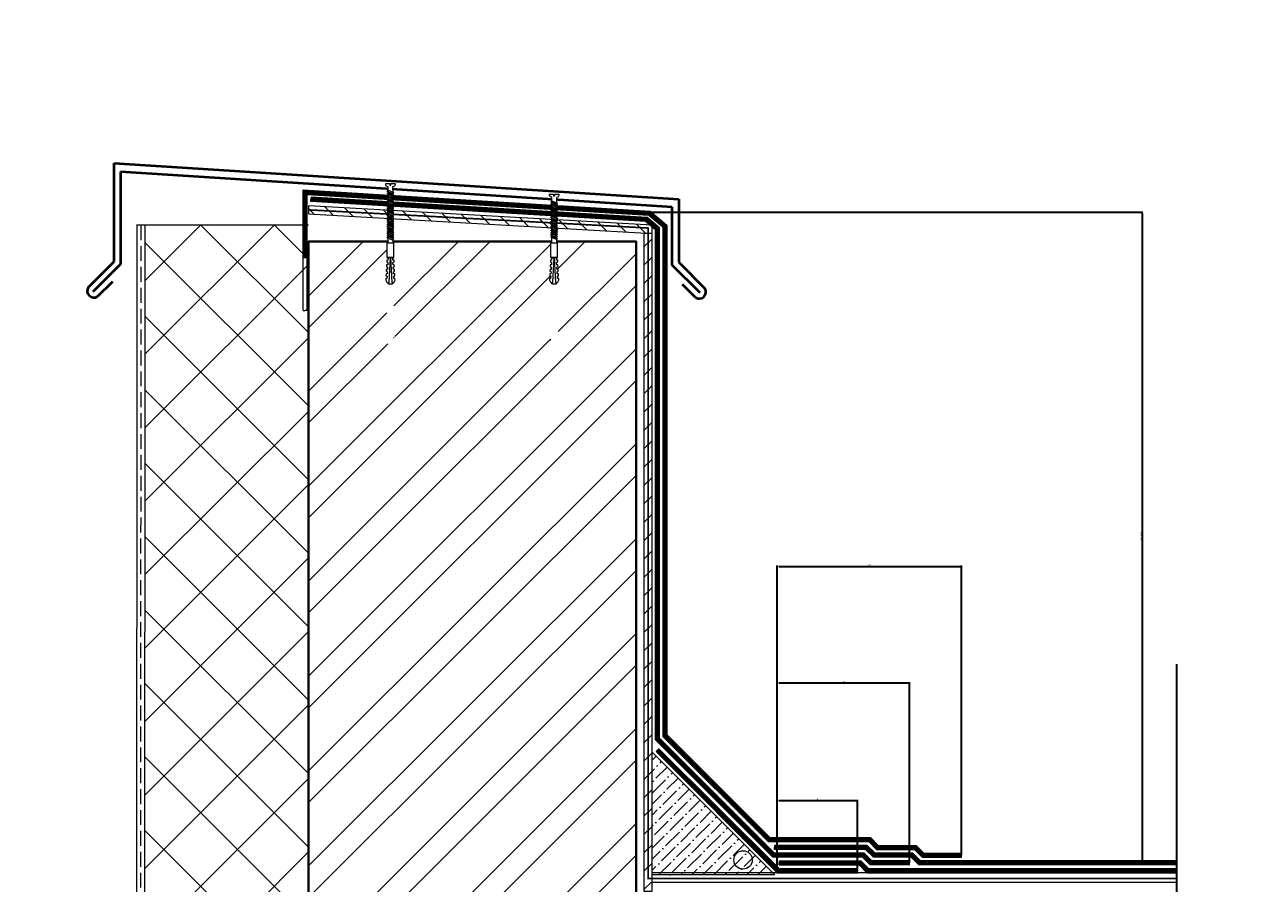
# Model space of a CAD drawing. Header units: millimetres. Extents: x -4447806 to 13389969, y -2188499 to 852203.
# Drawn here: x 4552218 to 4554274, y -556772 to -555332 of the extents above; entities that cross this region are included whole.
import ezdxf

# ---------------------------------------------------------------- set-up
doc = ezdxf.new("R2010")
doc.units = ezdxf.units.MM
doc.set_wipeout_variables(frame=1)
for name, pattern in [('GOST2.303 4', [7, 5, -2, 0]), ('пунктирнаяX2', [12.7, 0, -12.7]), ('штриховая', [19.05, 12.7, -6.35]), ('штриховая 50', [1, 0.5, -0.5])]:
    doc.linetypes.add(name, pattern=pattern)
for name, color, linetype, lineweight in [('!!!_АР_перегородки блоки', 7, 'Continuous', 5), ('0.2', 7, 'Continuous', 20), ('0.35', 30, 'Continuous', 30), ('TN-ГИДРОИЗОЛЯЦИЯ БИТУМАЯ ВЕРХНЯЯ', 32, 'Continuous', 15), ('TN-ГИДРОИЗОЛЯЦИЯ БИТУМАЯ нижняя', 173, 'Continuous', 15), ('TN-ГИДРОИЗОЛЯЦИЯ УСИЛЕНИЕ', 1, 'Continuous', 15), ('TN-ГРУНТОВКА', 6, 'Continuous', 15), ('TN-КРЕПЕЖ', 7, 'Continuous', 15), ('TN-МЕТАЛЛ КОНСТРУКЦИИ', 162, 'Continuous', 35), ('TN-СТЯЖКА', 7, 'Continuous', 15), ('АР_Размеры', 175, 'Continuous', 9), ('АР_Штриховка', 252, 'Continuous', 0), ('СПДС_Выноски', 251, 'Continuous', 18)]:
    doc.layers.add(name, color=color, linetype=linetype, lineweight=lineweight)
doc.styles.add('Arial', font='ariali.ttf')
doc.styles.get("Standard").update_dxf_attribs({"font": 'arial.ttf'})
doc.dimstyles.new('ISO-25', dxfattribs={"dimtxt": 2.5, "dimasz": 2.5, "dimexe": 1.25, "dimexo": 0.625, "dimtad": 1, "dimtxsty": 'Standard', "dimcen": 2.5, "dimadec": 0, "dimazin": 0, "dimtfac": 1, "dimtmove": 0, "dimatfit": 3, "dimfxl": 1, "dimarcsym": 0})

# ---------------------------------------------------------------- blocks, each defined once
blk = doc.blocks.new('*D1230')
at = {"layer": 'Defpoints', "color": 0, "lineweight": 5, "ltscale": 500, "transparency": 16777216}
for p in [(4553612.8, -556632.6), (4553478.3, -556750.3), (4553612.8, -556750.3)]:
    blk.add_point(p, dxfattribs=at)
at = {"layer": 'АР_Размеры', "color": 0, "lineweight": -2, "ltscale": 500, "transparency": 16777216}
for p, q in [((4553478.3, -556749.6), (4553478.3, -556631.4)), ((4553480.8, -556632.6), (4553610.3, -556632.6)), ((4553612.8, -556749.6), (4553612.8, -556631.4))]:
    blk.add_line(p, q, dxfattribs=at)
at = {"layer": 'АР_Размеры', "color": 0, "lineweight": 5, "ltscale": 500, "transparency": 16777216}
for points in [[(4553480.8, -556632.2), (4553480.8, -556633), (4553478.3, -556632.6)], [(4553610.3, -556632.2), (4553610.3, -556633), (4553612.8, -556632.6)]]:
    blk.add_solid(points, dxfattribs=at)
at = {"layer": 'АР_Размеры', "color": 0, "lineweight": 13, "ltscale": 500, "transparency": 16777216, "insert": (4553545.6, -556630.7), "char_height": 2.5, "attachment_point": 5}
blk.add_mtext('100', dxfattribs=at)
blk = doc.blocks.new('*D1231')
at = {"layer": 'Defpoints', "color": 0, "lineweight": 5, "ltscale": 500, "transparency": 16777216}
for p in [(4553699.8, -556435.6), (4553699.8, -556737.2), (4553478.3, -556750.3)]:
    blk.add_point(p, dxfattribs=at)
at = {"layer": 'АР_Размеры', "color": 0, "lineweight": -2, "ltscale": 500, "transparency": 16777216}
for p, q in [((4553478.3, -556749.6), (4553478.3, -556434.3)), ((4553480.8, -556435.6), (4553697.3, -556435.6)), ((4553699.8, -556736.6), (4553699.8, -556434.3))]:
    blk.add_line(p, q, dxfattribs=at)
at = {"layer": 'АР_Размеры', "color": 0, "lineweight": 5, "ltscale": 500, "transparency": 16777216}
for points in [[(4553480.8, -556435.1), (4553480.8, -556436), (4553478.3, -556435.6)], [(4553697.3, -556435.1), (4553697.3, -556436), (4553699.8, -556435.6)]]:
    blk.add_solid(points, dxfattribs=at)
at = {"layer": 'АР_Размеры', "color": 0, "lineweight": 13, "ltscale": 500, "transparency": 16777216, "insert": (4553589, -556433.6), "char_height": 2.5, "attachment_point": 5}
blk.add_mtext('150', dxfattribs=at)
blk = doc.blocks.new('*D1232')
at = {"layer": 'Defpoints', "color": 0, "lineweight": 5, "ltscale": 500, "transparency": 16777216}
for p in [(4553786.7, -556240.4), (4553786.7, -556720.8), (4553478.3, -556750.3)]:
    blk.add_point(p, dxfattribs=at)
at = {"layer": 'АР_Размеры', "color": 0, "lineweight": -2, "ltscale": 500, "transparency": 16777216}
for p, q in [((4553478.3, -556749.6), (4553478.3, -556239.1)), ((4553480.8, -556240.4), (4553784.2, -556240.4)), ((4553786.7, -556720.2), (4553786.7, -556239.1))]:
    blk.add_line(p, q, dxfattribs=at)
at = {"layer": 'АР_Размеры', "color": 0, "lineweight": 5, "ltscale": 500, "transparency": 16777216}
for points in [[(4553480.8, -556240), (4553480.8, -556240.8), (4553478.3, -556240.4)], [(4553784.2, -556240), (4553784.2, -556240.8), (4553786.7, -556240.4)]]:
    blk.add_solid(points, dxfattribs=at)
at = {"layer": 'АР_Размеры', "color": 0, "lineweight": 13, "ltscale": 500, "transparency": 16777216, "insert": (4553632.5, -556238.5), "char_height": 2.5, "attachment_point": 5}
blk.add_mtext('200', dxfattribs=at)
blk = doc.blocks.new('*D1234')
at = {"layer": 'Defpoints', "color": 0, "lineweight": 5, "ltscale": 500, "transparency": 16777216}
for p in [(4553267, -555646.6), (4553894.8, -556734.3), (4554089.2, -556734.3)]:
    blk.add_point(p, dxfattribs=at)
at = {"layer": 'АР_Размеры', "color": 0, "lineweight": -2, "ltscale": 500, "transparency": 16777216}
for p, q in [((4553267.7, -555646.6), (4554090.5, -555646.6)), ((4554089.2, -555649.1), (4554089.2, -556731.8)), ((4553895.4, -556734.3), (4554090.5, -556734.3))]:
    blk.add_line(p, q, dxfattribs=at)
at = {"layer": 'АР_Размеры', "color": 0, "lineweight": 5, "ltscale": 500, "transparency": 16777216}
for points in [[(4554088.8, -555649.1), (4554089.6, -555649.1), (4554089.2, -555646.6)], [(4554088.8, -556731.8), (4554089.6, -556731.8), (4554089.2, -556734.3)]]:
    blk.add_solid(points, dxfattribs=at)
at = {"layer": 'АР_Размеры', "color": 0, "lineweight": 13, "ltscale": 500, "transparency": 16777216, "insert": (4554087.3, -556190.4), "char_height": 2.5, "attachment_point": 5, "rotation": 90}
blk.add_mtext('min. 600', dxfattribs=at)
blk = doc.blocks.new('*U728')
blk.add_lwpolyline([(0, -34.795), (0, -1), (2.25, -0.5), (-2.25, 0), (0, 0.5), (0, 31.736)])
blk = doc.blocks.new('Дюбель')
at = {"color": 7, "lineweight": 0}
blk.add_wipeout([(-48.1, -2.8), (-49, -2.8), (-50.4, -2.1), (-50.4, 2.1), (-49, 2.8), (-48.1, 2.8), (-48.1, 1.6), (-17.6, 0), (-48.1, -1.6)], dxfattribs=at)
blk.add_wipeout([(-17.5, 4.2), (-18.3, 2.8), (-21.1, 3), (-21, 4.4), (-23.1, 4.5), (-23.9, 3.1), (-26.7, 3.3), (-26.6, 4.7), (-28.7, 4.8), (-29.5, 3.4), (-32.3, 3.6), (-32.2, 5), (-34.3, 5.1), (-35, 3.7), (-37.8, 3.9), (-37.8, 5.3), (-39.9, 5.4), (-40.6, 4), (-43.4, 4.2), (-43.4, 5.6), (-45.5, 5.7), (-48, 4.4), (-48.1, 1.6), (-17.6, 0), (-48.1, -1.6), (-48, -4.4), (-45.5, -5.7), (-43.4, -5.6), (-43.4, -4.2), (-40.6, -4), (-39.9, -5.4), (-37.8, -5.3), (-37.8, -3.9), (-35, -3.7), (-34.3, -5.1), (-32.2, -5), (-32.3, -3.6), (-29.5, -3.4), (-28.7, -4.8), (-26.6, -4.7), (-26.7, -3.3), (-23.9, -3.1), (-23.1, -4.5), (-21, -4.4), (-21.1, -3), (-18.3, -2.8), (-17.5, -4.2)], dxfattribs=at)
blk.add_wipeout([(0, -4.2), (0, 4.2), (-17.5, 4.2), (-17.5, -4.2)], dxfattribs=at)
at = {"color": 7}
for points in [[(-48.1, -2.8), (-49, -2.8), (-50.4, -2.1), (-50.4, 2.1), (-49, 2.8), (-48.1, 2.8), (-48.1, 1.6), (-17.6, 0), (-48.1, -1.6)], [(-17.5, 4.2), (-18.3, 2.8), (-21.1, 3), (-21, 4.4), (-23.1, 4.5), (-23.9, 3.1), (-26.7, 3.3), (-26.6, 4.7), (-28.7, 4.8), (-29.5, 3.4), (-32.3, 3.6), (-32.2, 5), (-34.3, 5.1), (-35, 3.7), (-37.8, 3.9), (-37.8, 5.3), (-39.9, 5.4), (-40.6, 4), (-43.4, 4.2), (-43.4, 5.6), (-45.5, 5.7), (-48, 4.4), (-48.1, 1.6), (-17.6, 0), (-48.1, -1.6), (-48, -4.4), (-45.5, -5.7), (-43.4, -5.6), (-43.4, -4.2), (-40.6, -4), (-39.9, -5.4), (-37.8, -5.3), (-37.8, -3.9), (-35, -3.7), (-34.3, -5.1), (-32.2, -5), (-32.3, -3.6), (-29.5, -3.4), (-28.7, -4.8), (-26.6, -4.7), (-26.7, -3.3), (-23.9, -3.1), (-23.1, -4.5), (-21, -4.4), (-21.1, -3), (-18.3, -2.8), (-17.5, -4.2)], [(0, -4.2), (0, 4.2), (-17.5, 4.2), (-17.5, -4.2), (0, -4.2)]]:
    blk.add_lwpolyline(points, close=True, dxfattribs=at)
blk = doc.blocks.new('*U793')
at = {"color": 252, "lineweight": 0, "ltscale": 100, "style": 'Arial', "flags": 9}
for tag, p in [('ОПИСАНИЕ', (-13.9, 67)), ('ТИП', (16.1, 69.1))]:
    blk.add_attdef(tag, p, '', height=25, rotation=93.8857, dxfattribs=at)
at = {"color": 251, "lineweight": 0}
blk.add_wipeout([(64.2, 3.1), (63.8, 8.6), (5.2, 4.7), (4.2, 6.6), (3.6, 7.2), (2.8, 7.4), (1.1, 7.3), (1.4, 2.3), (3.4, 2.4), (3.5, 1), (1.5, 0.9), (1.9, -4.1), (3.5, -4), (4.4, -3.7), (4.9, -3), (5.6, -0.9)], dxfattribs=at)
at = {"color": 7}
blk.add_line((61, 8.4), (12.8, 5.2), dxfattribs=at)
blk.add_lwpolyline([(12.8, 5.2), (5.2, 4.7), (4.2, 6.6, 0.300062), (2.8, 7.4), (1.1, 7.3), (1.4, 2.3), (3.4, 2.4), (3.5, 1), (1.5, 0.9), (1.9, -4.1), (3.5, -4, 0.300062), (4.9, -3), (5.6, -0.9), (13.2, -0.4)], format="xyb", dxfattribs=at)
for points in [[(14, -0.4), (10.7, 6.1), (9.4, 4.9), (12.6, -1.5)], [(16.7, -0.2), (13.4, 6.3), (12.1, 5.1), (15.3, -1.4)], [(19.4, 0), (16.1, 6.5), (14.8, 5.3), (18, -1.2)], [(22.1, 0.2), (18.8, 6.7), (17.5, 5.5), (20.7, -1)], [(24.7, 0.4), (21.5, 6.9), (20.2, 5.7), (23.4, -0.8)], [(27.4, 0.6), (24.2, 7.1), (22.9, 5.9), (26.1, -0.6)], [(30.1, 0.7), (26.9, 7.2), (25.6, 6), (28.8, -0.5)], [(32.8, 0.9), (29.6, 7.4), (28.3, 6.2), (31.5, -0.3)], [(35.5, 1.1), (32.3, 7.6), (30.9, 6.4), (34.2, -0.1)], [(38.2, 1.3), (35, 7.8), (33.6, 6.6), (36.9, 0.1)], [(40.9, 1.5), (37.7, 8), (36.3, 6.8), (39.6, 0.3)], [(43.6, 1.7), (40.4, 8.1), (39, 7), (42.3, 0.5)], [(46.3, 1.8), (43, 8.3), (41.7, 7.1), (45, 0.6)], [(49, 2), (45.7, 8.5), (44.4, 7.3), (47.7, 0.8)], [(51.7, 2.2), (48.4, 8.7), (47.1, 7.5), (50.4, 1)]]:
    blk.add_lwpolyline(points, close=True, dxfattribs=at)
blk.add_lwpolyline([(13.2, -0.4), (61.3, 2.9)], dxfattribs=at)
at = {"color": 7, "xscale": -1, "rotation": 3.885722331906001}
blk.add_blockref('Дюбель', (61.1, 5.7), dxfattribs=at)
at = {"color": 7}
for points in [[(54.4, 2.4), (51.1, 8.9), (49.8, 7.7), (53.1, 1.2)], [(57.1, 2.6), (53.8, 9.1), (52.5, 7.9), (55.7, 1.4)]]:
    blk.add_lwpolyline(points, close=True, dxfattribs=at)
blk = doc.blocks.new('*U794')
at = {"color": 252, "lineweight": 0, "ltscale": 100, "style": 'Arial', "flags": 9}
for tag, p in [('ОПИСАНИЕ', (-13.9, 67)), ('ТИП', (16.1, 69.1))]:
    blk.add_attdef(tag, p, '', height=25, rotation=93.8857, dxfattribs=at)
at = {"color": 251, "lineweight": 0}
blk.add_wipeout([(77.1, 3.9), (76.7, 9.5), (5.2, 4.7), (4.2, 6.6), (3.6, 7.2), (2.8, 7.4), (1.1, 7.3), (1.4, 2.3), (3.4, 2.4), (3.5, 1), (1.5, 0.9), (1.9, -4.1), (3.5, -4), (4.4, -3.7), (4.9, -3), (5.6, -0.9)], dxfattribs=at)
at = {"color": 7}
blk.add_line((73.9, 9.3), (12.8, 5.2), dxfattribs=at)
blk.add_lwpolyline([(12.8, 5.2), (5.2, 4.7), (4.2, 6.6, 0.300062), (2.8, 7.4), (1.1, 7.3), (1.4, 2.3), (3.4, 2.4), (3.5, 1), (1.5, 0.9), (1.9, -4.1), (3.5, -4, 0.300062), (4.9, -3), (5.6, -0.9), (13.2, -0.4)], format="xyb", dxfattribs=at)
for points in [[(14, -0.4), (10.7, 6.1), (9.4, 4.9), (12.6, -1.5)], [(16.7, -0.2), (13.4, 6.3), (12.1, 5.1), (15.3, -1.4)], [(19.4, 0), (16.1, 6.5), (14.8, 5.3), (18, -1.2)], [(22.1, 0.2), (18.8, 6.7), (17.5, 5.5), (20.7, -1)], [(24.7, 0.4), (21.5, 6.9), (20.2, 5.7), (23.4, -0.8)], [(27.4, 0.6), (24.2, 7.1), (22.9, 5.9), (26.1, -0.6)], [(30.1, 0.7), (26.9, 7.2), (25.6, 6), (28.8, -0.5)], [(32.8, 0.9), (29.6, 7.4), (28.3, 6.2), (31.5, -0.3)], [(35.5, 1.1), (32.3, 7.6), (30.9, 6.4), (34.2, -0.1)], [(38.2, 1.3), (35, 7.8), (33.6, 6.6), (36.9, 0.1)], [(40.9, 1.5), (37.7, 8), (36.3, 6.8), (39.6, 0.3)], [(43.6, 1.7), (40.4, 8.1), (39, 7), (42.3, 0.5)], [(46.3, 1.8), (43, 8.3), (41.7, 7.1), (45, 0.6)], [(49, 2), (45.7, 8.5), (44.4, 7.3), (47.7, 0.8)], [(51.7, 2.2), (48.4, 8.7), (47.1, 7.5), (50.4, 1)], [(54.4, 2.4), (51.1, 8.9), (49.8, 7.7), (53.1, 1.2)], [(57.1, 2.6), (53.8, 9.1), (52.5, 7.9), (55.7, 1.4)], [(59.8, 2.8), (56.5, 9.2), (55.2, 8.1), (58.4, 1.6)], [(62.5, 2.9), (59.2, 9.4), (57.9, 8.2), (61.1, 1.7)], [(65.2, 3.1), (61.9, 9.6), (60.6, 8.4), (63.8, 1.9)]]:
    blk.add_lwpolyline(points, close=True, dxfattribs=at)
blk.add_lwpolyline([(13.2, -0.4), (74.2, 3.7)], dxfattribs=at)
at = {"color": 7, "xscale": -1, "rotation": 3.885722331906001}
blk.add_blockref('Дюбель', (74, 6.5), dxfattribs=at)
at = {"color": 7}
for points in [[(67.8, 3.3), (64.6, 9.8), (63.3, 8.6), (66.5, 2.1)], [(70.5, 3.5), (67.3, 10), (66, 8.8), (69.2, 2.3)]]:
    blk.add_lwpolyline(points, close=True, dxfattribs=at)

msp = doc.modelspace()

# ---------------------------------------------------------------- hatches: boundary and pattern name
at = {"layer": '!!!_АР_перегородки блоки', "lineweight": 5, "true_color": 0x000000}
h = msp.add_hatch(dxfattribs=at)
h.set_pattern_fill('ANSI32', color=18, scale=300, angle=180, style=0)
h.set_pattern_definition([(225, (3969483.65, -672094.8), (79.549513, -79.549513), []), (225, (3969430.62, -672094.8), (79.549513, -79.549513), [])])
h.paths.add_polyline_path([(4553241.697, -556019.933), (4553227.303, -556019.933), (4553226.245, -556018.066), (4553222.412, -556018.267), (4553222.512, -556020.184), (4553219.637, -556020.334), (4553218.579, -556018.468), (4553214.746, -556018.669), (4553214.846, -556020.585), (4553211.971, -556020.736), (4553210.913, -556018.87), (4553207.08, -556019.071), (4553207.18, -556020.987), (4553204.305, -556021.138), (4553203.247, -556019.272), (4553199.414, -556019.472), (4553199.514, -556021.389), (4553196.639, -556021.54), (4553195.581, -556019.673), (4553191.748, -556019.874), (4553191.848, -556021.791), (4553188.974, -556021.941), (4553185.519, -556020.201), (4553185.405, -556018.013), (4553182.204, -556018.013), (4553182.204, -556011.297), (4553185.439, -556009.679), (4553185.519, -556008.15), (4553188.974, -556006.409), (4553191.848, -556006.56), (4553191.748, -556008.476), (4553195.581, -556008.677), (4553196.639, -556006.811), (4553199.514, -556006.962), (4553199.414, -556008.878), (4553203.247, -556009.079), (4553204.305, -556007.213), (4553207.18, -556007.363), (4553207.08, -556009.28), (4553210.913, -556009.481), (4553211.971, -556007.614), (4553214.846, -556007.765), (4553218.579, -556009.882), (4553219.637, -556008.016), (4553222.512, -556008.167), (4553222.412, -556010.083), (4553226.245, -556010.284), (4553227.303, -556008.418), (4553241.697, -556008.418), (4553241.697, -555694.8), (4553108.455, -555694.8), (4553108.455, -555801.777), (4553110.374, -555801.777), (4553110.374, -555825.766), (4553108.508, -555826.825), (4553108.709, -555830.658), (4553110.626, -555830.557), (4553110.776, -555833.432), (4553108.91, -555834.491), (4553109.111, -555838.323), (4553111.027, -555838.223), (4553111.178, -555841.098), (4553109.312, -555842.156), (4553109.513, -555845.989), (4553111.429, -555845.889), (4553111.58, -555848.764), (4553109.713, -555849.822), (4553109.914, -555853.655), (4553111.831, -555853.555), (4553111.982, -555856.43), (4553110.115, -555857.488), (4553110.316, -555861.321), (4553112.233, -555861.221), (4553112.383, -555864.096), (4553110.643, -555867.55), (4553108.455, -555867.664), (4553108.455, -555870.865), (4553101.738, -555870.865), (4553100.121, -555867.63), (4553098.592, -555867.55), (4553096.851, -555864.096), (4553097.002, -555861.221), (4553098.918, -555861.321), (4553099.119, -555857.488), (4553097.253, -555856.43), (4553097.403, -555853.555), (4553099.32, -555853.655), (4553099.521, -555849.822), (4553097.655, -555848.764), (4553097.805, -555845.889), (4553099.722, -555845.989), (4553099.923, -555842.156), (4553098.056, -555841.098), (4553098.207, -555838.223), (4553100.123, -555838.323), (4553100.324, -555834.491), (4553098.458, -555833.432), (4553098.555, -555831.575), (4553099.677, -555695.847), (4552834.296, -555695.847), (4552834.296, -555801.188), (4552836.216, -555801.188), (4552836.216, -555825.177), (4552834.349, -555826.235), (4552834.55, -555830.068), (4552836.467, -555829.968), (4552836.617, -555832.843), (4552834.751, -555833.901), (4552834.952, -555837.734), (4552836.868, -555837.634), (4552837.019, -555840.509), (4552835.153, -555841.567), (4552835.354, -555845.4), (4552837.27, -555845.3), (4552837.421, -555848.175), (4552835.555, -555849.233), (4552835.755, -555853.066), (4552837.672, -555852.966), (4552837.823, -555855.84), (4552835.956, -555856.899), (4552836.157, -555860.732), (4552838.074, -555860.632), (4552838.224, -555863.506), (4552836.484, -555866.961), (4552834.296, -555867.075), (4552834.296, -555870.276), (4552827.58, -555870.276), (4552825.962, -555867.041), (4552824.433, -555866.961), (4552822.692, -555863.506), (4552822.843, -555860.632), (4552824.759, -555860.732), (4552824.96, -555856.899), (4552823.094, -555855.84), (4552823.245, -555852.966), (4552825.161, -555853.066), (4552825.362, -555849.233), (4552823.496, -555848.175), (4552823.646, -555845.3), (4552825.563, -555845.4), (4552825.764, -555841.567), (4552823.897, -555840.509), (4552824.048, -555837.634), (4552825.965, -555837.734), (4552826.165, -555833.901), (4552824.299, -555832.843), (4552824.45, -555829.968), (4552826.366, -555830.068), (4552826.567, -555826.235), (4552824.701, -555825.177), (4552824.701, -555801.188), (4552824.883, -555694.8), (4552693.379, -555694.8), (4552693.379, -557987.763), (4553241.697, -557987.763), (4553241.734, -557683.39), (4553089.275, -557683.39), (4553089.275, -557354.853), (4553241.697, -557349.297)])
at = {"layer": 'TN-СТЯЖКА'}
h = msp.add_hatch(dxfattribs=at)
h.set_pattern_fill('ANSI31', color=256, scale=6.853972, angle=90)
h.set_pattern_definition([(135, (4184624.942, -603007.044), (-15.3876071, -15.3876071), [])])
h.paths.add_polyline_path([(4553268.736, -555682.431), (4553268.736, -555668.723), (4552693.379, -555636.041), (4552693.379, -555649.749)])
h = msp.add_hatch(dxfattribs=at)
h.set_pattern_fill('ANSI31', color=256, scale=6.853972)
h.set_pattern_definition([(45, (4505930.416, -187994.973), (-15.3876071, 15.3876071), [])])
h.paths.add_polyline_path([(4553255.028, -556784.382), (4553268.736, -556784.382), (4553268.736, -555682.431), (4553255.028, -555682.431)])
h = msp.add_hatch(dxfattribs=at)
h.set_pattern_fill('ANSI36', color=256, scale=4.112383)
h.set_pattern_definition([(45, (4505930.416, -187920.711), (6.9244232, 25.3895517), [32.6420439, -6.5284088, 0, -6.5284088])])
h.paths.add_polyline_path([(4553268.736, -556757.067), (4553268.736, -556551.448), (4553474.355, -556757.067)])
at = {"layer": 'АР_Штриховка', "ltscale": 100}
h = msp.add_hatch(dxfattribs=at)
h.set_pattern_fill('ANSI37', color=256, scale=27.41589)
h.set_pattern_definition([(45, (4815087.01, -114721.12), (-61.550428, 61.550428), []), (135, (4815087.01, -114721.12), (-61.550428, -61.550428), [])])
h.paths.add_polyline_path([(4552418.974, -557987.763), (4552620.473, -557987.763), (4552693.379, -557987.763), (4552693.676, -555668.724), (4552419.634, -555668.577)])

# ---------------------------------------------------------------- linework, layer by layer
at = {"layer": '0.2'}
for points in [[(4552405.711, -555668.569), (4552405.145, -557017.751), (4552405.145, -557017.92)], [(4552419.411, -555668.422), (4552418.837, -557031.459), (4552418.837, -557031.298)]]:
    msp.add_lwpolyline(points, dxfattribs=at)
at = {"layer": '0.2', "ltscale": 10}
msp.add_lwpolyline([(4552693.379, -555668.723), (4552405.637, -555668.569)], dxfattribs=at)
at = {"layer": '0.2', "linetype": 'GOST2.303 4', "ltscale": 5}
msp.add_lwpolyline([(4552412.561, -555668.569), (4552411.991, -557024.605), (4552411.991, -557024.605)], dxfattribs=at)
at = {"layer": '0.35', "color": 18, "ltscale": 200, "true_color": 0x000000}
msp.add_lwpolyline([(4552693.379, -557682.583), (4552693.379, -555695.847), (4553241.697, -555695.847), (4553241.697, -557354.871)], dxfattribs=at)
at = {"layer": 'TN-ГИДРОИЗОЛЯЦИЯ БИТУМАЯ ВЕРХНЯЯ', "linetype": 'Continuous', "ltscale": 50}
for p, q in [((4552684.437, -555811.572), (4552684.437, -555609.622)), ((4552684.437, -555609.622), (4553265.544, -555645.319)), ((4552691.291, -555811.572), (4552691.291, -555616.91)), ((4552691.291, -555616.91), (4553262.893, -555652.023)), ((4553265.544, -555645.319), (4553293.41, -555668.403)), ((4553262.893, -555652.023), (4553286.556, -555671.626)), ((4553293.41, -555668.403), (4553293.41, -556522.285)), ((4553286.556, -555671.626), (4553286.556, -556525.124)), ((4552684.437, -555811.572), (4552687.864, -555811.572)), ((4552691.291, -555811.572), (4552687.864, -555811.572)), ((4553286.556, -556525.124), (4553463.032, -556701.599)), ((4553293.41, -556522.285), (4553465.871, -556694.745)), ((4553465.871, -556694.745), (4553634.389, -556694.745)), ((4553634.389, -556694.745), (4553647.412, -556707.768)), ((4553463.032, -556701.599), (4553631.55, -556701.599)), ((4553628.995, -556707.768), (4553473.499, -556707.768)), ((4553473.499, -556707.768), (4553473.499, -556711.195)), ((4553473.499, -556714.622), (4553473.499, -556711.195)), ((4553626.156, -556714.622), (4553473.499, -556714.622)), ((4553639.179, -556727.645), (4553626.156, -556714.622)), ((4553642.018, -556720.791), (4553628.995, -556707.768)), ((4553631.55, -556701.599), (4553644.573, -556714.622)), ((4553644.573, -556714.622), (4553707.718, -556714.622)), ((4553647.412, -556707.768), (4553710.557, -556707.768)), ((4553707.718, -556714.622), (4553720.741, -556727.645)), ((4553710.557, -556707.768), (4553723.58, -556720.791)), ((4553702.324, -556727.645), (4553639.179, -556727.645)), ((4553705.163, -556720.791), (4553642.018, -556720.791)), ((4553715.347, -556740.667), (4553702.324, -556727.645)), ((4553718.186, -556733.813), (4553705.163, -556720.791)), ((4554147.408, -556733.813), (4553718.186, -556733.813)), ((4553720.741, -556727.645), (4553786.726, -556727.645)), ((4553723.58, -556720.791), (4553786.726, -556720.791)), ((4553786.726, -556720.791), (4553786.726, -556724.218)), ((4553786.726, -556727.645), (4553786.726, -556724.218)), ((4554147.408, -556733.813), (4554147.408, -556737.24)), ((4554147.408, -556740.667), (4554147.408, -556737.24)), ((4554147.408, -556740.667), (4553715.347, -556740.667))]:
    msp.add_line(p, q, dxfattribs=at)
at = {"layer": 'TN-ГИДРОИЗОЛЯЦИЯ БИТУМАЯ ВЕРХНЯЯ', "linetype": 'пунктирнаяX2', "ltscale": 50}
for p, q in [((4552687.864, -555811.572), (4552687.864, -555613.266)), ((4552687.864, -555613.266), (4553264.219, -555648.671)), ((4553264.219, -555648.671), (4553289.983, -555670.015)), ((4553289.983, -555670.015), (4553289.983, -556523.705)), ((4553289.983, -556523.705), (4553464.451, -556698.172)), ((4553464.451, -556698.172), (4553632.97, -556698.172)), ((4553627.576, -556711.195), (4553473.499, -556711.195)), ((4553640.598, -556724.218), (4553627.576, -556711.195)), ((4553632.97, -556698.172), (4553645.992, -556711.195)), ((4553645.992, -556711.195), (4553709.138, -556711.195)), ((4553709.138, -556711.195), (4553722.16, -556724.218)), ((4553703.744, -556724.218), (4553640.598, -556724.218)), ((4553716.766, -556737.24), (4553703.744, -556724.218)), ((4554147.408, -556737.24), (4553716.766, -556737.24)), ((4553722.16, -556724.218), (4553786.726, -556724.218))]:
    msp.add_line(p, q, dxfattribs=at)
at = {"layer": 'TN-ГИДРОИЗОЛЯЦИЯ БИТУМАЯ ВЕРХНЯЯ', "color": 18, "linetype": 'штриховая 50', "ltscale": 50, "true_color": 0x000000, "const_width": 6.854}
for points in [[(4553786.726, -556724.218), (4553722.16, -556724.218), (4553709.138, -556711.195), (4553645.992, -556711.195), (4553632.97, -556698.172), (4553464.451, -556698.172), (4553289.983, -556523.705), (4553289.983, -555670.015), (4553264.219, -555648.671), (4552687.864, -555613.266), (4552687.864, -555724.251)], [(4554147.408, -556737.24), (4553716.766, -556737.24), (4553703.744, -556724.218), (4553640.598, -556724.218), (4553627.576, -556711.195), (4553473.499, -556711.195)]]:
    msp.add_lwpolyline(points, dxfattribs=at)
at = {"layer": 'TN-ГИДРОИЗОЛЯЦИЯ БИТУМАЯ нижняя', "linetype": 'Continuous', "ltscale": 50}
for p, q in [((4552697.291, -555628.705), (4552697.497, -555625.284)), ((4552697.703, -555621.863), (4552697.497, -555625.284)), ((4553260.212, -555655.795), (4552697.703, -555621.863)), ((4553257.552, -555662.501), (4552697.291, -555628.705)), ((4553274.219, -555676.395), (4553257.552, -555662.501)), ((4553281.073, -555673.185), (4553260.212, -555655.795)), ((4553274.219, -556531.204), (4553274.219, -555676.395)), ((4553281.073, -556528.365), (4553281.073, -555673.185)), ((4553470.66, -556727.645), (4553274.219, -556531.204)), ((4553473.499, -556720.791), (4553281.073, -556528.365)), ((4553620.762, -556727.645), (4553470.66, -556727.645)), ((4553623.601, -556720.791), (4553473.499, -556720.791)), ((4553481.127, -556733.813), (4553481.127, -556737.24)), ((4553481.127, -556733.813), (4553618.207, -556733.813)), ((4553481.127, -556740.667), (4553481.127, -556737.24)), ((4553618.207, -556733.813), (4553631.229, -556746.836)), ((4553633.785, -556740.667), (4553620.762, -556727.645)), ((4553636.624, -556733.813), (4553623.601, -556720.791)), ((4553699.769, -556733.813), (4553636.624, -556733.813)), ((4553699.769, -556733.813), (4553699.769, -556737.24)), ((4553699.769, -556740.667), (4553699.769, -556737.24)), ((4553481.127, -556740.667), (4553615.368, -556740.667)), ((4553615.368, -556740.667), (4553628.39, -556753.69)), ((4553628.39, -556753.69), (4554147.408, -556753.69)), ((4553631.229, -556746.836), (4554147.408, -556746.836)), ((4553699.769, -556740.667), (4553633.785, -556740.667)), ((4554147.408, -556746.836), (4554147.408, -556750.263)), ((4554147.408, -556753.69), (4554147.408, -556750.263))]:
    msp.add_line(p, q, dxfattribs=at)
at = {"layer": 'TN-ГИДРОИЗОЛЯЦИЯ БИТУМАЯ нижняя', "linetype": 'пунктирнаяX2', "ltscale": 50}
for p, q in [((4553258.882, -555659.148), (4552697.497, -555625.284)), ((4553277.646, -555674.79), (4553258.882, -555659.148)), ((4553277.646, -556529.784), (4553277.646, -555674.79)), ((4553472.079, -556724.218), (4553277.646, -556529.784)), ((4553622.181, -556724.218), (4553472.079, -556724.218)), ((4553481.127, -556737.24), (4553616.787, -556737.24)), ((4553616.787, -556737.24), (4553629.81, -556750.263)), ((4553635.204, -556737.24), (4553622.181, -556724.218)), ((4553699.769, -556737.24), (4553635.204, -556737.24)), ((4553629.81, -556750.263), (4554147.408, -556750.263))]:
    msp.add_line(p, q, dxfattribs=at)
at = {"layer": 'TN-ГИДРОИЗОЛЯЦИЯ БИТУМАЯ нижняя', "color": 18, "linetype": 'штриховая 50', "ltscale": 50, "true_color": 0x000000, "const_width": 6.854}
for points in [[(4552697.497, -555625.284), (4553258.882, -555659.148), (4553277.646, -555674.79), (4553277.646, -556529.784), (4553472.079, -556724.218), (4553622.181, -556724.218), (4553635.204, -556737.24), (4553699.769, -556737.24)], [(4553481.127, -556737.24), (4553616.787, -556737.24), (4553629.81, -556750.263), (4554147.408, -556750.263)]]:
    msp.add_lwpolyline(points, dxfattribs=at)
at = {"layer": 'TN-ГИДРОИЗОЛЯЦИЯ УСИЛЕНИЕ', "linetype": 'Continuous', "ltscale": 50}
for p, q in [((4553275.223, -556550.624), (4553277.646, -556548.201)), ((4553275.223, -556550.624), (4553478.288, -556753.69)), ((4553280.069, -556545.778), (4553277.646, -556548.201)), ((4553280.069, -556545.778), (4553481.127, -556746.836)), ((4553478.288, -556753.69), (4553612.813, -556753.69)), ((4553481.127, -556746.836), (4553612.813, -556746.836)), ((4553612.813, -556746.836), (4553612.813, -556750.263)), ((4553612.813, -556753.69), (4553612.813, -556750.263))]:
    msp.add_line(p, q, dxfattribs=at)
at = {"layer": 'TN-ГИДРОИЗОЛЯЦИЯ УСИЛЕНИЕ', "linetype": 'пунктирнаяX2', "ltscale": 50}
for p, q in [((4553277.646, -556548.201), (4553479.708, -556750.263)), ((4553479.708, -556750.263), (4553612.813, -556750.263))]:
    msp.add_line(p, q, dxfattribs=at)
at = {"layer": 'TN-ГИДРОИЗОЛЯЦИЯ УСИЛЕНИЕ', "color": 18, "linetype": 'штриховая 50', "ltscale": 50, "true_color": 0x000000, "const_width": 6.854}
msp.add_lwpolyline([(4553277.646, -556548.201), (4553479.708, -556750.263), (4553612.813, -556750.263)], dxfattribs=at)
at = {"layer": 'TN-ГРУНТОВКА', "color": 18, "linetype": 'штриховая', "ltscale": 20, "true_color": 0x000000, "const_width": 2.742}
msp.add_lwpolyline([(4552693.379, -555642.895), (4553262.291, -555673.341), (4553262.009, -556763.217), (4554147.179, -556763.217)], dxfattribs=at)
at = {"layer": 'TN-МЕТАЛЛ КОНСТРУКЦИИ', "color": 18, "true_color": 0x000000}
for p, q in [((4552367.78, -555729.576), (4552367.78, -555564.543)), ((4552367.78, -555564.543), (4553313.319, -555625.204)), ((4552693.379, -555599.168), (4552378.761, -555578.984)), ((4552378.761, -555578.984), (4552378.761, -555734.104)), ((4553241.697, -555634.346), (4552693.379, -555599.168)), ((4553313.319, -555625.204), (4553313.319, -555730.766)), ((4553302.374, -555638.238), (4553241.697, -555634.346)), ((4553302.374, -555735.33), (4553302.374, -555638.238)), ((4552324.581, -555772.775), (4552367.78, -555729.576)), ((4552378.761, -555734.104), (4552332.336, -555780.529)), ((4553349.213, -555782.169), (4553302.374, -555735.33)), ((4553313.319, -555730.766), (4553356.968, -555774.415)), ((4552365.002, -555763.371), (4552340.09, -555788.284)), ((4553341.459, -555789.923), (4553319.756, -555768.221))]:
    msp.add_line(p, q, dxfattribs=at)
for centre, radius, start, end in [((4552334.133, -555778.732), 11.257, 148.051627, 301.948365), ((4553347.573, -555780.529), 11.209, 236.940791, 33.059197)]:
    msp.add_arc(centre, radius, start, end, dxfattribs=at)
at = {"layer": 'TN-СТЯЖКА'}
for points in [[(4553268.736, -555682.431), (4553268.736, -555668.723), (4552693.379, -555636.041), (4552693.379, -555649.749)], [(4553255.028, -556784.382), (4553268.736, -556784.382), (4553268.736, -555682.431), (4553255.028, -555682.431)], [(4553268.736, -556757.067), (4553268.736, -556551.448), (4553474.355, -556757.067)]]:
    msp.add_lwpolyline(points, close=True, dxfattribs=at)
at = {"layer": 'TN-СТЯЖКА', "color": 18, "ltscale": 40, "true_color": 0x000000}
msp.add_lwpolyline([(4554147.179, -556753.5), (4554147.179, -556769.95), (4553268.736, -556769.95), (4553268.736, -556753.5)], close=True, dxfattribs=at)
at = {"layer": 'СПДС_Выноски', "ltscale": 15}
msp.add_circle((4553420.923, -556732.171), 15.421, dxfattribs=at)

# ---------------------------------------------------------------- block references
at = {"ltscale": 100, "xscale": 23.79851555813043, "yscale": 23.79851555813043, "zscale": 23.79851555813043}
msp.add_blockref('*U728', (4554147.408, -557159.702), dxfattribs=at)

# ---------------------------------------------------------------- dimensions: what is measured, and where the dimension line sits
at = {"layer": 'АР_Размеры', "lineweight": 13, "ltscale": 500}
dim = msp.add_linear_dim(base=(4554089.226, -556734.267), p1=(4553267.034, -555646.552), p2=(4553894.821, -556734.267), angle=90, text='min. 600', dimstyle='ISO-25', dxfattribs=at)
dim.commit()
dim.dimension.update_dxf_attribs({"geometry": '*D1234', "text_midpoint": (4554087.324, -556190.41)})
for base, p2, text, picture, middle in [((4553786.726, -556240.38), (4553786.726, -556720.791), '200', '*D1232', (4553632.507, -556238.479)), ((4553699.769, -556435.55), (4553699.769, -556737.24), '150', '*D1231', (4553589.029, -556433.649))]:
    dim = msp.add_linear_dim(base=base, p1=(4553478.288, -556750.263), p2=p2, text=text, dimstyle='ISO-25', dxfattribs=at)
    dim.commit()
    dim.dimension.update_dxf_attribs({"geometry": picture, "text_midpoint": middle})
dim = msp.add_linear_dim(base=(4553612.813, -556632.604), p1=(4553478.288, -556750.263), p2=(4553612.813, -556750.263), text='100', dimstyle='ISO-25', dxfattribs=at)
dim.commit()
dim.dimension.update_dxf_attribs({"geometry": '*D1230', "text_midpoint": (4553545.551, -556632.604), "dimtype": 160})

# ---------------------------------------------------------------- next in the draw order: block references
at = {"layer": 'TN-КРЕПЕЖ', "ltscale": 15, "xscale": -1.370794496148313, "yscale": 1.370794496148313, "zscale": 1.370794496148313, "rotation": 93.88572233190601}
for name, p in [('*U794', (4552832.51, -555596.713)), ('*U793', (4553106.669, -555614.437))]:
    msp.add_blockref(name, p, dxfattribs=at)

doc.saveas('drawing.dxf')
